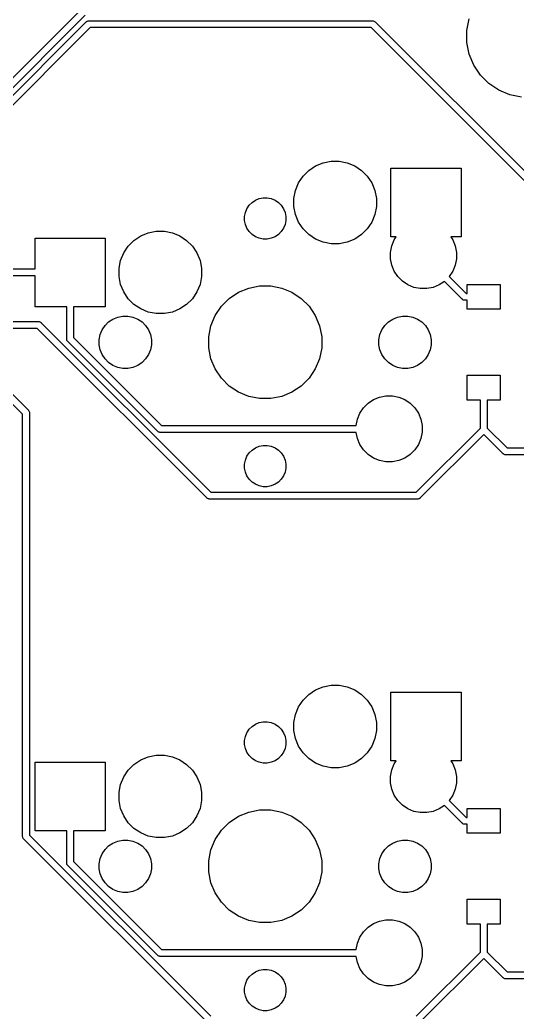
# Model space of a CAD drawing. Extents: x 52 to 337, y -160 to -34.
# Drawn here: x 79.99 to 98.05, y -92.62 to -56.54 of the extents above; entities that cross this region are included whole.
import ezdxf

# ---------------------------------------------------------------- set-up
doc = ezdxf.new("R2010")
doc.units = 0
doc.layers.add('BLACK', color=7, linetype='CONTINUOUS')

msp = doc.modelspace()

# ---------------------------------------------------------------- linework, layer by layer
at = {"layer": 'BLACK', "linetype": 'CONTINUOUS'}
for p, q in [((72.2189, -66.1598), (82.2127, -56.166)), ((82.3572, -56.375), (72.3634, -66.3688)), ((72.4053, -66.6098), (82.3991, -56.616)), ((82.3991, -56.616), (82.403, -56.6112)), ((82.403, -56.6112), (82.4078, -56.6073)), ((82.4078, -56.6073), (82.422, -56.5956)), ((82.4078, -56.6073), (82.4078, -56.6073)), ((82.422, -56.5956), (82.4371, -56.5875)), ((82.4371, -56.5875), (82.4438, -56.584)), ((82.4438, -56.584), (82.4673, -56.5768)), ((82.4673, -56.5768), (82.4857, -56.575)), ((82.4857, -56.575), (82.4918, -56.5744)), ((82.4857, -56.575), (82.4857, -56.575)), ((82.4918, -56.5744), (82.498, -56.575)), ((82.498, -56.575), (92.7939, -56.575)), ((92.7939, -56.575), (92.8, -56.5744)), ((92.8, -56.5744), (92.8062, -56.575)), ((92.8062, -56.575), (92.8062, -56.575)), ((92.8062, -56.575), (92.8245, -56.5768)), ((92.8245, -56.5768), (92.8481, -56.584)), ((92.8481, -56.584), (92.8698, -56.5956)), ((92.8698, -56.5956), (92.8889, -56.6112)), ((92.8889, -56.6112), (92.8928, -56.616)), ((92.8928, -56.616), (98.6993, -62.4225)), ((96.225, -56.9333), (96.3095, -56.5083)), ((82.5436, -56.825), (72.5498, -66.8188)), ((92.7483, -56.825), (82.5436, -56.825)), ((98.5548, -62.6316), (92.7483, -56.825)), ((96.225, -57.3667), (96.225, -56.9333)), ((96.3095, -57.7917), (96.225, -57.3667)), ((96.4754, -58.1921), (96.3095, -57.7917)), ((96.7161, -58.5524), (96.4754, -58.1921)), ((97.0226, -58.8589), (96.7161, -58.5524)), ((97.3829, -59.0996), (97.0226, -58.8589)), ((97.7833, -59.2655), (97.3829, -59.0996)), ((98.2083, -59.35), (97.7833, -59.2655)), ((91.0025, -61.7401), (91.2923, -61.6825)), ((91.2923, -61.6825), (91.5877, -61.6825)), ((91.5877, -61.6825), (91.8775, -61.7401)), ((90.2749, -62.2263), (90.4838, -62.0174)), ((90.4838, -62.0174), (90.7295, -61.8532)), ((90.7295, -61.8532), (91.0025, -61.7401)), ((91.8775, -61.7401), (92.1505, -61.8532)), ((92.1505, -61.8532), (92.3962, -62.0174)), ((92.3962, -62.0174), (92.6051, -62.2263)), ((93.467, -64.4325), (93.467, -61.9325)), ((93.467, -61.9325), (96.017, -61.9325)), ((96.017, -61.9325), (96.017, -64.4325)), ((90.1107, -62.472), (90.2749, -62.2263)), ((92.6051, -62.2263), (92.7693, -62.472)), ((89.94, -63.0348), (89.9976, -62.745)), ((89.9976, -62.745), (90.1107, -62.472)), ((92.7693, -62.472), (92.8824, -62.745)), ((92.8824, -62.745), (92.94, -63.0348)), ((88.4219, -63.1799), (88.5447, -63.0979)), ((88.5447, -63.0979), (88.6812, -63.0413)), ((88.6812, -63.0413), (88.8261, -63.0125)), ((88.8261, -63.0125), (88.9739, -63.0125)), ((88.9739, -63.0125), (89.1188, -63.0413)), ((89.1188, -63.0413), (89.2553, -63.0979)), ((89.2553, -63.0979), (89.3781, -63.1799)), ((89.94, -63.3302), (89.94, -63.0348)), ((92.94, -63.0348), (92.94, -63.3302)), ((88.1788, -63.5437), (88.2354, -63.4072)), ((88.2354, -63.4072), (88.3174, -63.2844)), ((88.3174, -63.2844), (88.4219, -63.1799)), ((89.3781, -63.1799), (89.4826, -63.2844)), ((89.4826, -63.2844), (89.5646, -63.4072)), ((89.5646, -63.4072), (89.6212, -63.5437)), ((89.9976, -63.62), (89.94, -63.3302)), ((92.94, -63.3302), (92.8824, -63.62)), ((88.15, -63.6886), (88.1788, -63.5437)), ((88.15, -63.8364), (88.15, -63.6886)), ((88.1788, -63.9813), (88.15, -63.8364)), ((89.6212, -63.5437), (89.65, -63.6886)), ((89.65, -63.8364), (89.6212, -63.9813)), ((89.65, -63.6886), (89.65, -63.8364)), ((90.1107, -63.893), (89.9976, -63.62)), ((92.8824, -63.62), (92.7693, -63.893)), ((88.2354, -64.1178), (88.1788, -63.9813)), ((88.3174, -64.2406), (88.2354, -64.1178)), ((89.5646, -64.1178), (89.4826, -64.2406)), ((89.6212, -63.9813), (89.5646, -64.1178)), ((90.2749, -64.1387), (90.1107, -63.893)), ((90.4838, -64.3476), (90.2749, -64.1387)), ((92.6051, -64.1387), (92.3962, -64.3476)), ((92.7693, -63.893), (92.6051, -64.1387)), ((80.54, -65.5975), (80.54, -64.4725)), ((80.54, -64.4725), (83.09, -64.4725)), ((83.09, -64.4725), (83.09, -66.9725)), ((83.9249, -64.7663), (84.1338, -64.5574)), ((84.1338, -64.5574), (84.3795, -64.3932)), ((84.3795, -64.3932), (84.6525, -64.2801)), ((84.6525, -64.2801), (84.9423, -64.2225)), ((84.9423, -64.2225), (85.2377, -64.2225)), ((85.2377, -64.2225), (85.5275, -64.2801)), ((85.5275, -64.2801), (85.8005, -64.3932)), ((85.8005, -64.3932), (86.0462, -64.5574)), ((86.0462, -64.5574), (86.2551, -64.7663)), ((88.4219, -64.3451), (88.3174, -64.2406)), ((88.5447, -64.4271), (88.4219, -64.3451)), ((88.6812, -64.4837), (88.5447, -64.4271)), ((88.8261, -64.5125), (88.6812, -64.4837)), ((88.9739, -64.5125), (88.8261, -64.5125)), ((89.1188, -64.4837), (88.9739, -64.5125)), ((89.2553, -64.4271), (89.1188, -64.4837)), ((89.3781, -64.3451), (89.2553, -64.4271)), ((89.4826, -64.2406), (89.3781, -64.3451)), ((90.7295, -64.5118), (90.4838, -64.3476)), ((91.0025, -64.6249), (90.7295, -64.5118)), ((92.1505, -64.5118), (91.8775, -64.6249)), ((92.3962, -64.3476), (92.1505, -64.5118)), ((93.6611, -64.4325), (93.467, -64.4325)), ((93.4961, -64.7625), (93.5866, -64.5441)), ((93.5866, -64.5441), (93.6611, -64.4325)), ((96.017, -64.4325), (95.6389, -64.4325)), ((95.6389, -64.4325), (95.7134, -64.5441)), ((95.7134, -64.5441), (95.8039, -64.7625)), ((83.7607, -65.012), (83.9249, -64.7663)), ((86.2551, -64.7663), (86.4193, -65.012)), ((91.2923, -64.6825), (91.0025, -64.6249)), ((91.5877, -64.6825), (91.2923, -64.6825)), ((91.8775, -64.6249), (91.5877, -64.6825)), ((93.45, -64.9943), (93.4961, -64.7625)), ((95.8039, -64.7625), (95.85, -64.9943)), ((83.59, -65.5748), (83.6476, -65.285)), ((83.6476, -65.285), (83.7607, -65.012)), ((86.4193, -65.012), (86.5324, -65.285)), ((86.5324, -65.285), (86.59, -65.5748)), ((93.45, -65.2307), (93.45, -64.9943)), ((93.4961, -65.4625), (93.45, -65.2307)), ((95.85, -65.2307), (95.8039, -65.4625)), ((95.85, -64.9943), (95.85, -65.2307)), ((74.1119, -65.5975), (80.54, -65.5975)), ((83.59, -65.8702), (83.59, -65.5748)), ((86.59, -65.5748), (86.59, -65.8702)), ((93.5866, -65.6809), (93.4961, -65.4625)), ((95.8039, -65.4625), (95.7134, -65.6809)), ((80.54, -65.8475), (74.1576, -65.8475)), ((80.54, -66.9725), (80.54, -65.8475)), ((83.6476, -66.16), (83.59, -65.8702)), ((86.59, -65.8702), (86.5324, -66.16)), ((93.7179, -65.8775), (93.5866, -65.6809)), ((93.885, -66.0446), (93.7179, -65.8775)), ((95.7134, -65.6809), (95.586, -65.8717)), ((95.586, -65.8717), (96.2018, -66.4875)), ((83.7607, -66.433), (83.6476, -66.16)), ((86.5324, -66.16), (86.4193, -66.433)), ((87.929, -66.4458), (88.302, -66.2913)), ((88.302, -66.2913), (88.6981, -66.2125)), ((88.6981, -66.2125), (89.1019, -66.2125)), ((89.1019, -66.2125), (89.498, -66.2913)), ((89.498, -66.2913), (89.871, -66.4458)), ((94.0816, -66.1759), (93.885, -66.0446)), ((94.3, -66.2664), (94.0816, -66.1759)), ((94.5318, -66.3125), (94.3, -66.2664)), ((94.7682, -66.3125), (94.5318, -66.3125)), ((95, -66.2664), (94.7682, -66.3125)), ((95.2184, -66.1759), (95, -66.2664)), ((95.4092, -66.0485), (95.2184, -66.1759)), ((96.0573, -66.6966), (95.4092, -66.0485)), ((96.2375, -66.4875), (96.2375, -66.1625)), ((96.2375, -66.1625), (97.4375, -66.1625)), ((97.4375, -66.1625), (97.4375, -67.0625)), ((83.9249, -66.6787), (83.7607, -66.433)), ((84.1338, -66.8876), (83.9249, -66.6787)), ((86.2551, -66.6787), (86.0462, -66.8876)), ((86.4193, -66.433), (86.2551, -66.6787)), ((87.3077, -66.9557), (87.5932, -66.6702)), ((87.5932, -66.6702), (87.929, -66.4458)), ((89.871, -66.4458), (90.2068, -66.6702)), ((90.2068, -66.6702), (90.4923, -66.9557)), ((96.0612, -66.7013), (96.0573, -66.6966)), ((96.0659, -66.7052), (96.0612, -66.7013)), ((96.0721, -66.7103), (96.0659, -66.7052)), ((96.0659, -66.7052), (96.0659, -66.7052)), ((96.0802, -66.7169), (96.0721, -66.7103)), ((96.1019, -66.7285), (96.0802, -66.7169)), ((96.1255, -66.7357), (96.1019, -66.7285)), ((96.1439, -66.7375), (96.1255, -66.7357)), ((96.15, -66.7381), (96.1439, -66.7375)), ((96.1439, -66.7375), (96.1439, -66.7375)), ((96.1561, -66.7375), (96.15, -66.7381)), ((96.2375, -66.7375), (96.1561, -66.7375)), ((96.2018, -66.4875), (96.2375, -66.4875)), ((96.2375, -67.0625), (96.2375, -66.7375)), ((81.69, -66.9725), (80.54, -66.9725)), ((81.69, -68.1384), (81.69, -66.9725)), ((83.09, -66.9725), (81.94, -66.9725)), ((81.94, -66.9725), (81.94, -68.0927)), ((84.3795, -67.0518), (84.1338, -66.8876)), ((84.6525, -67.1649), (84.3795, -67.0518)), ((85.8005, -67.0518), (85.5275, -67.1649)), ((86.0462, -66.8876), (85.8005, -67.0518)), ((87.0833, -67.2915), (87.3077, -66.9557)), ((90.4923, -66.9557), (90.7167, -67.2915)), ((97.4375, -67.0625), (96.2375, -67.0625)), ((83.2144, -67.5246), (83.37, -67.4206)), ((83.37, -67.4206), (83.5429, -67.349)), ((83.5429, -67.349), (83.7264, -67.3125)), ((83.7264, -67.3125), (83.9136, -67.3125)), ((83.9136, -67.3125), (84.0971, -67.349)), ((84.0971, -67.349), (84.27, -67.4206)), ((84.27, -67.4206), (84.4256, -67.5246)), ((84.9423, -67.2225), (84.6525, -67.1649)), ((85.2377, -67.2225), (84.9423, -67.2225)), ((85.5275, -67.1649), (85.2377, -67.2225)), ((86.9288, -67.6645), (87.0833, -67.2915)), ((90.7167, -67.2915), (90.8712, -67.6645)), ((93.3744, -67.5246), (93.53, -67.4206)), ((93.53, -67.4206), (93.7029, -67.349)), ((93.7029, -67.349), (93.8864, -67.3125)), ((93.8864, -67.3125), (94.0736, -67.3125)), ((94.0736, -67.3125), (94.2571, -67.349)), ((94.2571, -67.349), (94.43, -67.4206)), ((94.43, -67.4206), (94.5856, -67.5246)), ((80.6171, -67.7598), (57.9862, -67.7598)), ((58.0319, -67.5098), (80.6628, -67.5098)), ((86.7789, -73.9216), (80.6171, -67.7598)), ((80.6628, -67.5098), (80.6689, -67.5092)), ((80.6689, -67.5092), (80.675, -67.5098)), ((80.675, -67.5098), (80.675, -67.5098)), ((80.675, -67.5098), (80.6934, -67.5116)), ((80.6934, -67.5116), (80.7169, -67.5187)), ((80.7169, -67.5187), (80.7387, -67.5304)), ((80.7387, -67.5304), (80.7577, -67.546)), ((80.7577, -67.546), (80.7616, -67.5507)), ((80.7616, -67.5507), (86.9234, -73.7125)), ((82.9065, -67.9854), (82.9781, -67.8125)), ((82.9781, -67.8125), (83.0821, -67.6569)), ((83.0821, -67.6569), (83.2144, -67.5246)), ((84.4256, -67.5246), (84.5579, -67.6569)), ((84.5579, -67.6569), (84.6619, -67.8125)), ((84.6619, -67.8125), (84.7335, -67.9854)), ((86.85, -68.0606), (86.9288, -67.6645)), ((90.8712, -67.6645), (90.95, -68.0606)), ((93.0665, -67.9854), (93.1381, -67.8125)), ((93.1381, -67.8125), (93.2421, -67.6569)), ((93.2421, -67.6569), (93.3744, -67.5246)), ((94.5856, -67.5246), (94.7179, -67.6569)), ((94.7179, -67.6569), (94.8219, -67.8125)), ((94.8219, -67.8125), (94.8935, -67.9854)), ((77.5639, -68.0008), (80.2991, -70.7359)), ((81.6894, -68.1445), (81.69, -68.1384)), ((81.69, -68.1506), (81.6894, -68.1445)), ((81.6918, -68.169), (81.69, -68.1506)), ((81.69, -68.1506), (81.69, -68.1506)), ((81.699, -68.1926), (81.6918, -68.169)), ((81.94, -68.0927), (85.1348, -71.2875)), ((82.87, -68.1689), (82.9065, -67.9854)), ((82.87, -68.3561), (82.87, -68.1689)), ((84.7335, -67.9854), (84.77, -68.1689)), ((84.77, -68.1689), (84.77, -68.3561)), ((86.85, -68.4644), (86.85, -68.0606)), ((90.95, -68.0606), (90.95, -68.4644)), ((93.03, -68.1689), (93.0665, -67.9854)), ((93.03, -68.3561), (93.03, -68.1689)), ((94.8935, -67.9854), (94.93, -68.1689)), ((94.93, -68.1689), (94.93, -68.3561)), ((80.09, -70.8804), (77.4194, -68.2098)), ((81.7106, -68.2143), (81.699, -68.1926)), ((81.7262, -68.2333), (81.7106, -68.2143)), ((81.731, -68.2372), (81.7262, -68.2333)), ((84.9903, -71.4966), (81.731, -68.2372)), ((82.9065, -68.5396), (82.87, -68.3561)), ((82.9781, -68.7125), (82.9065, -68.5396)), ((84.7335, -68.5396), (84.6619, -68.7125)), ((84.77, -68.3561), (84.7335, -68.5396)), ((86.9288, -68.8605), (86.85, -68.4644)), ((90.95, -68.4644), (90.8712, -68.8605)), ((93.0665, -68.5396), (93.03, -68.3561)), ((93.1381, -68.7125), (93.0665, -68.5396)), ((94.8935, -68.5396), (94.8219, -68.7125)), ((94.93, -68.3561), (94.8935, -68.5396)), ((83.0821, -68.8681), (82.9781, -68.7125)), ((83.2144, -69.0004), (83.0821, -68.8681)), ((84.5579, -68.8681), (84.4256, -69.0004)), ((84.6619, -68.7125), (84.5579, -68.8681)), ((87.0833, -69.2335), (86.9288, -68.8605)), ((90.8712, -68.8605), (90.7167, -69.2335)), ((93.2421, -68.8681), (93.1381, -68.7125)), ((93.3744, -69.0004), (93.2421, -68.8681)), ((94.7179, -68.8681), (94.5856, -69.0004)), ((94.8219, -68.7125), (94.7179, -68.8681)), ((83.37, -69.1044), (83.2144, -69.0004)), ((83.5429, -69.176), (83.37, -69.1044)), ((83.7264, -69.2125), (83.5429, -69.176)), ((83.9136, -69.2125), (83.7264, -69.2125)), ((84.0971, -69.176), (83.9136, -69.2125)), ((84.27, -69.1044), (84.0971, -69.176)), ((84.4256, -69.0004), (84.27, -69.1044)), ((87.3077, -69.5693), (87.0833, -69.2335)), ((90.7167, -69.2335), (90.4923, -69.5693)), ((93.53, -69.1044), (93.3744, -69.0004)), ((93.7029, -69.176), (93.53, -69.1044)), ((93.8864, -69.2125), (93.7029, -69.176)), ((94.0736, -69.2125), (93.8864, -69.2125)), ((94.2571, -69.176), (94.0736, -69.2125)), ((94.43, -69.1044), (94.2571, -69.176)), ((94.5856, -69.0004), (94.43, -69.1044)), ((87.5932, -69.8548), (87.3077, -69.5693)), ((90.4923, -69.5693), (90.2068, -69.8548)), ((96.2375, -70.3625), (96.2375, -69.4625)), ((96.2375, -69.4625), (97.4375, -69.4625)), ((97.4375, -69.4625), (97.4375, -70.3625)), ((87.929, -70.0792), (87.5932, -69.8548)), ((90.2068, -69.8548), (89.871, -70.0792)), ((88.302, -70.2337), (87.929, -70.0792)), ((88.6981, -70.3125), (88.302, -70.2337)), ((89.1019, -70.3125), (88.6981, -70.3125)), ((89.498, -70.2337), (89.1019, -70.3125)), ((89.871, -70.0792), (89.498, -70.2337)), ((92.8316, -70.3491), (93.05, -70.2586)), ((93.05, -70.2586), (93.2818, -70.2125)), ((93.2818, -70.2125), (93.5182, -70.2125)), ((93.5182, -70.2125), (93.75, -70.2586)), ((93.75, -70.2586), (93.9684, -70.3491)), ((92.3366, -70.8441), (92.4679, -70.6475)), ((92.4679, -70.6475), (92.635, -70.4804)), ((92.635, -70.4804), (92.8316, -70.3491)), ((93.9684, -70.3491), (94.165, -70.4804)), ((94.165, -70.4804), (94.3321, -70.6475)), ((94.3321, -70.6475), (94.4634, -70.8441)), ((96.7125, -70.3625), (96.2375, -70.3625)), ((96.7125, -71.3857), (96.7125, -70.3625)), ((97.4375, -70.3625), (96.9625, -70.3625)), ((96.9625, -70.3625), (96.9625, -71.3857)), ((80.09, -86.2248), (80.09, -70.8804)), ((80.2991, -70.7359), (80.3038, -70.7398)), ((80.3038, -70.7398), (80.3077, -70.7445)), ((80.3077, -70.7445), (80.3077, -70.7445)), ((80.3077, -70.7445), (80.3194, -70.7588)), ((80.3194, -70.7588), (80.331, -70.7805)), ((80.331, -70.7805), (80.3382, -70.8041)), ((80.3382, -70.8041), (80.3406, -70.8286)), ((80.3406, -70.8286), (80.34, -70.8347)), ((80.34, -70.8347), (80.34, -86.1791)), ((92.2014, -71.2875), (92.2461, -71.0625)), ((92.2461, -71.0625), (92.3366, -70.8441)), ((94.4634, -70.8441), (94.5539, -71.0625)), ((94.5539, -71.0625), (94.6, -71.2943)), ((85.1348, -71.2875), (92.2014, -71.2875)), ((94.3857, -73.7125), (96.7125, -71.3857)), ((94.6, -71.2943), (94.6, -71.5307)), ((96.9625, -71.3857), (97.683, -72.1063)), ((84.9942, -71.5013), (84.9903, -71.4966)), ((84.9989, -71.5052), (84.9942, -71.5013)), ((85.0132, -71.5169), (84.9989, -71.5052)), ((84.9989, -71.5052), (84.9989, -71.5052)), ((85.0308, -71.5263), (85.0132, -71.5169)), ((85.0349, -71.5285), (85.0308, -71.5263)), ((85.0585, -71.5357), (85.0349, -71.5285)), ((85.0769, -71.5375), (85.0585, -71.5357)), ((85.083, -71.5381), (85.0769, -71.5375)), ((85.0769, -71.5375), (85.0769, -71.5375)), ((85.0891, -71.5375), (85.083, -71.5381)), ((92.2014, -71.5375), (85.0891, -71.5375)), ((92.2461, -71.7625), (92.2014, -71.5375)), ((92.3366, -71.9809), (92.2461, -71.7625)), ((94.5539, -71.7625), (94.4634, -71.9809)), ((96.8375, -71.6143), (94.5302, -73.9215)), ((94.6, -71.5307), (94.5539, -71.7625)), ((97.5385, -72.3153), (96.8375, -71.6143)), ((88.4219, -72.1799), (88.5447, -72.0979)), ((88.5447, -72.0979), (88.6812, -72.0413)), ((88.6812, -72.0413), (88.8261, -72.0125)), ((88.8261, -72.0125), (88.9739, -72.0125)), ((88.9739, -72.0125), (89.1188, -72.0413)), ((89.1188, -72.0413), (89.2553, -72.0979)), ((89.2553, -72.0979), (89.3781, -72.1799)), ((92.4679, -72.1775), (92.3366, -71.9809)), ((94.4634, -71.9809), (94.3321, -72.1775)), ((97.683, -72.1063), (111.867, -72.1063)), ((88.1788, -72.5437), (88.2354, -72.4072)), ((88.2354, -72.4072), (88.3174, -72.2844)), ((88.3174, -72.2844), (88.4219, -72.1799)), ((89.3781, -72.1799), (89.4826, -72.2844)), ((89.4826, -72.2844), (89.5646, -72.4072)), ((89.5646, -72.4072), (89.6212, -72.5437)), ((92.635, -72.3446), (92.4679, -72.1775)), ((92.8316, -72.4759), (92.635, -72.3446)), ((93.05, -72.5664), (92.8316, -72.4759)), ((93.9684, -72.4759), (93.75, -72.5664)), ((94.165, -72.3446), (93.9684, -72.4759)), ((94.3321, -72.1775), (94.165, -72.3446)), ((97.5424, -72.3201), (97.5385, -72.3153)), ((97.5472, -72.324), (97.5424, -72.3201)), ((97.5615, -72.3357), (97.5472, -72.324)), ((97.5832, -72.3473), (97.5615, -72.3357)), ((97.6067, -72.3544), (97.5832, -72.3473)), ((97.6251, -72.3563), (97.6067, -72.3544)), ((97.6312, -72.3569), (97.6251, -72.3563)), ((97.6251, -72.3563), (97.6251, -72.3563)), ((97.6374, -72.3563), (97.6312, -72.3569)), ((111.913, -72.3563), (97.6374, -72.3563)), ((88.15, -72.6886), (88.1788, -72.5437)), ((88.15, -72.8364), (88.15, -72.6886)), ((88.1788, -72.9813), (88.15, -72.8364)), ((89.6212, -72.5437), (89.65, -72.6886)), ((89.65, -72.8364), (89.6212, -72.9813)), ((89.65, -72.6886), (89.65, -72.8364)), ((93.2818, -72.6125), (93.05, -72.5664)), ((93.5182, -72.6125), (93.2818, -72.6125)), ((93.75, -72.5664), (93.5182, -72.6125)), ((88.2354, -73.1178), (88.1788, -72.9813)), ((88.3174, -73.2406), (88.2354, -73.1178)), ((89.5646, -73.1178), (89.4826, -73.2406)), ((89.6212, -72.9813), (89.5646, -73.1178)), ((88.4219, -73.3451), (88.3174, -73.2406)), ((88.5447, -73.4271), (88.4219, -73.3451)), ((88.6812, -73.4837), (88.5447, -73.4271)), ((88.8261, -73.5125), (88.6812, -73.4837)), ((88.9739, -73.5125), (88.8261, -73.5125)), ((89.1188, -73.4837), (88.9739, -73.5125)), ((89.2553, -73.4271), (89.1188, -73.4837)), ((89.3781, -73.3451), (89.2553, -73.4271)), ((89.4826, -73.2406), (89.3781, -73.3451)), ((86.7828, -73.9263), (86.7789, -73.9216)), ((86.7875, -73.9302), (86.7828, -73.9263)), ((86.7993, -73.9399), (86.7875, -73.9302)), ((86.7875, -73.9302), (86.7875, -73.9302)), ((86.8018, -73.9419), (86.7993, -73.9399)), ((86.8235, -73.9535), (86.8018, -73.9419)), ((86.8471, -73.9607), (86.8235, -73.9535)), ((86.9234, -73.7125), (94.3857, -73.7125)), ((94.4856, -73.9535), (94.462, -73.9607)), ((94.5073, -73.9419), (94.4856, -73.9535)), ((94.5263, -73.9263), (94.5073, -73.9419)), ((94.5302, -73.9215), (94.5263, -73.9263)), ((86.8655, -73.9625), (86.8471, -73.9607)), ((86.8716, -73.9631), (86.8655, -73.9625)), ((86.8655, -73.9625), (86.8655, -73.9625)), ((86.8777, -73.9625), (86.8716, -73.9631)), ((94.4314, -73.9625), (86.8777, -73.9625)), ((94.4375, -73.9631), (94.4314, -73.9625)), ((94.4436, -73.9625), (94.4375, -73.9631)), ((94.462, -73.9607), (94.4436, -73.9625)), ((94.4436, -73.9625), (94.4436, -73.9625)), ((90.7295, -80.9032), (91.0025, -80.7901)), ((91.0025, -80.7901), (91.2923, -80.7325)), ((91.2923, -80.7325), (91.5877, -80.7325)), ((91.5877, -80.7325), (91.8775, -80.7901)), ((91.8775, -80.7901), (92.1505, -80.9032)), ((90.2749, -81.2763), (90.4838, -81.0674)), ((90.4838, -81.0674), (90.7295, -80.9032)), ((92.1505, -80.9032), (92.3962, -81.0674)), ((92.3962, -81.0674), (92.6051, -81.2763)), ((93.467, -83.4825), (93.467, -80.9825)), ((93.467, -80.9825), (96.017, -80.9825)), ((96.017, -80.9825), (96.017, -83.4825)), ((89.9976, -81.795), (90.1107, -81.522)), ((90.1107, -81.522), (90.2749, -81.2763)), ((92.6051, -81.2763), (92.7693, -81.522)), ((92.7693, -81.522), (92.8824, -81.795)), ((89.94, -82.0848), (89.9976, -81.795)), ((92.8824, -81.795), (92.94, -82.0848)), ((88.3174, -82.3344), (88.4219, -82.2299)), ((88.4219, -82.2299), (88.5447, -82.1479)), ((88.5447, -82.1479), (88.6812, -82.0913)), ((88.6812, -82.0913), (88.8261, -82.0625)), ((88.8261, -82.0625), (88.9739, -82.0625)), ((88.9739, -82.0625), (89.1188, -82.0913)), ((89.1188, -82.0913), (89.2553, -82.1479)), ((89.2553, -82.1479), (89.3781, -82.2299)), ((89.3781, -82.2299), (89.4826, -82.3344)), ((89.94, -82.3802), (89.94, -82.0848)), ((92.94, -82.0848), (92.94, -82.3802)), ((88.15, -82.7386), (88.1788, -82.5937)), ((88.1788, -82.5937), (88.2354, -82.4572)), ((88.2354, -82.4572), (88.3174, -82.3344)), ((89.4826, -82.3344), (89.5646, -82.4572)), ((89.5646, -82.4572), (89.6212, -82.5937)), ((89.6212, -82.5937), (89.65, -82.7386)), ((89.9976, -82.67), (89.94, -82.3802)), ((92.94, -82.3802), (92.8824, -82.67)), ((88.15, -82.8864), (88.15, -82.7386)), ((88.1788, -83.0313), (88.15, -82.8864)), ((89.65, -82.8864), (89.6212, -83.0313)), ((89.65, -82.7386), (89.65, -82.8864)), ((90.1107, -82.943), (89.9976, -82.67)), ((90.2749, -83.1887), (90.1107, -82.943)), ((92.7693, -82.943), (92.6051, -83.1887)), ((92.8824, -82.67), (92.7693, -82.943)), ((84.3795, -83.4432), (84.6525, -83.3301)), ((84.6525, -83.3301), (84.9423, -83.2725)), ((84.9423, -83.2725), (85.2377, -83.2725)), ((85.2377, -83.2725), (85.5275, -83.3301)), ((85.5275, -83.3301), (85.8005, -83.4432)), ((88.2354, -83.1678), (88.1788, -83.0313)), ((88.3174, -83.2906), (88.2354, -83.1678)), ((88.4219, -83.3951), (88.3174, -83.2906)), ((89.4826, -83.2906), (89.3781, -83.3951)), ((89.5646, -83.1678), (89.4826, -83.2906)), ((89.6212, -83.0313), (89.5646, -83.1678)), ((90.4838, -83.3976), (90.2749, -83.1887)), ((92.6051, -83.1887), (92.3962, -83.3976)), ((80.54, -86.0225), (80.54, -83.5225)), ((80.54, -83.5225), (83.09, -83.5225)), ((83.09, -83.5225), (83.09, -86.0225)), ((83.9249, -83.8163), (84.1338, -83.6074)), ((84.1338, -83.6074), (84.3795, -83.4432)), ((85.8005, -83.4432), (86.0462, -83.6074)), ((86.0462, -83.6074), (86.2551, -83.8163)), ((88.5447, -83.4771), (88.4219, -83.3951)), ((88.6812, -83.5337), (88.5447, -83.4771)), ((88.8261, -83.5625), (88.6812, -83.5337)), ((88.9739, -83.5625), (88.8261, -83.5625)), ((89.1188, -83.5337), (88.9739, -83.5625)), ((89.2553, -83.4771), (89.1188, -83.5337)), ((89.3781, -83.3951), (89.2553, -83.4771)), ((90.7295, -83.5618), (90.4838, -83.3976)), ((91.0025, -83.6749), (90.7295, -83.5618)), ((91.2923, -83.7325), (91.0025, -83.6749)), ((91.8775, -83.6749), (91.5877, -83.7325)), ((92.1505, -83.5618), (91.8775, -83.6749)), ((92.3962, -83.3976), (92.1505, -83.5618)), ((93.6611, -83.4825), (93.467, -83.4825)), ((93.4961, -83.8125), (93.5866, -83.5941)), ((93.5866, -83.5941), (93.6611, -83.4825)), ((96.017, -83.4825), (95.6389, -83.4825)), ((95.6389, -83.4825), (95.7134, -83.5941)), ((95.7134, -83.5941), (95.8039, -83.8125)), ((83.7607, -84.062), (83.9249, -83.8163)), ((86.2551, -83.8163), (86.4193, -84.062)), ((91.5877, -83.7325), (91.2923, -83.7325)), ((93.45, -84.0443), (93.4961, -83.8125)), ((93.45, -84.2807), (93.45, -84.0443)), ((95.8039, -83.8125), (95.85, -84.0443)), ((95.85, -84.0443), (95.85, -84.2807)), ((83.59, -84.6248), (83.6476, -84.335)), ((83.6476, -84.335), (83.7607, -84.062)), ((86.4193, -84.062), (86.5324, -84.335)), ((86.5324, -84.335), (86.59, -84.6248)), ((93.4961, -84.5125), (93.45, -84.2807)), ((95.85, -84.2807), (95.8039, -84.5125)), ((83.59, -84.9202), (83.59, -84.6248)), ((86.59, -84.6248), (86.59, -84.9202)), ((93.5866, -84.7309), (93.4961, -84.5125)), ((93.7179, -84.9275), (93.5866, -84.7309)), ((95.7134, -84.7309), (95.586, -84.9217)), ((95.8039, -84.5125), (95.7134, -84.7309)), ((83.6476, -85.21), (83.59, -84.9202)), ((86.59, -84.9202), (86.5324, -85.21)), ((93.885, -85.0946), (93.7179, -84.9275)), ((94.0816, -85.2259), (93.885, -85.0946)), ((95.4092, -85.0985), (95.2184, -85.2259)), ((96.0573, -85.7466), (95.4092, -85.0985)), ((95.586, -84.9217), (96.2018, -85.5375)), ((83.7607, -85.483), (83.6476, -85.21)), ((83.9249, -85.7287), (83.7607, -85.483)), ((86.4193, -85.483), (86.2551, -85.7287)), ((86.5324, -85.21), (86.4193, -85.483)), ((87.5932, -85.7202), (87.929, -85.4958)), ((87.929, -85.4958), (88.302, -85.3413)), ((88.302, -85.3413), (88.6981, -85.2625)), ((88.6981, -85.2625), (89.1019, -85.2625)), ((89.1019, -85.2625), (89.498, -85.3413)), ((89.498, -85.3413), (89.871, -85.4958)), ((89.871, -85.4958), (90.2068, -85.7202)), ((94.3, -85.3164), (94.0816, -85.2259)), ((94.5318, -85.3625), (94.3, -85.3164)), ((94.7682, -85.3625), (94.5318, -85.3625)), ((95, -85.3164), (94.7682, -85.3625)), ((95.2184, -85.2259), (95, -85.3164)), ((96.2375, -85.5375), (96.2375, -85.2125)), ((96.2375, -85.2125), (97.4375, -85.2125)), ((97.4375, -85.2125), (97.4375, -86.1125)), ((84.1338, -85.9376), (83.9249, -85.7287)), ((86.2551, -85.7287), (86.0462, -85.9376)), ((87.3077, -86.0057), (87.5932, -85.7202)), ((90.2068, -85.7202), (90.4923, -86.0057)), ((96.0612, -85.7513), (96.0573, -85.7466)), ((96.0659, -85.7552), (96.0612, -85.7513)), ((96.0754, -85.763), (96.0659, -85.7552)), ((96.0659, -85.7552), (96.0659, -85.7552)), ((96.0802, -85.7669), (96.0754, -85.763)), ((96.1019, -85.7785), (96.0802, -85.7669)), ((96.1255, -85.7857), (96.1019, -85.7785)), ((96.1439, -85.7875), (96.1255, -85.7857)), ((96.15, -85.7881), (96.1439, -85.7875)), ((96.1439, -85.7875), (96.1439, -85.7875)), ((96.1561, -85.7875), (96.15, -85.7881)), ((96.2375, -85.7875), (96.1561, -85.7875)), ((96.2018, -85.5375), (96.2375, -85.5375)), ((96.2375, -86.1125), (96.2375, -85.7875)), ((80.34, -86.1791), (86.9234, -92.7625)), ((81.69, -86.0225), (80.54, -86.0225)), ((81.69, -87.1884), (81.69, -86.0225)), ((83.09, -86.0225), (81.94, -86.0225)), ((81.94, -86.0225), (81.94, -87.1427)), ((84.3795, -86.1018), (84.1338, -85.9376)), ((84.6525, -86.2149), (84.3795, -86.1018)), ((84.9423, -86.2725), (84.6525, -86.2149)), ((85.5275, -86.2149), (85.2377, -86.2725)), ((85.8005, -86.1018), (85.5275, -86.2149)), ((86.0462, -85.9376), (85.8005, -86.1018)), ((87.0833, -86.3415), (87.3077, -86.0057)), ((90.4923, -86.0057), (90.7167, -86.3415)), ((97.4375, -86.1125), (96.2375, -86.1125)), ((80.0894, -86.2309), (80.09, -86.2248)), ((80.0918, -86.2554), (80.0894, -86.2309)), ((80.099, -86.279), (80.0918, -86.2554)), ((80.1106, -86.3007), (80.099, -86.279)), ((80.1198, -86.3119), (80.1106, -86.3007)), ((80.1262, -86.3197), (80.1198, -86.3119)), ((80.1309, -86.3236), (80.1262, -86.3197)), ((86.7789, -92.9716), (80.1309, -86.3236)), ((83.0821, -86.7069), (83.2144, -86.5746)), ((83.2144, -86.5746), (83.37, -86.4706)), ((83.37, -86.4706), (83.5429, -86.399)), ((83.5429, -86.399), (83.7264, -86.3625)), ((83.7264, -86.3625), (83.9136, -86.3625)), ((83.9136, -86.3625), (84.0971, -86.399)), ((84.0971, -86.399), (84.27, -86.4706)), ((84.27, -86.4706), (84.4256, -86.5746)), ((84.4256, -86.5746), (84.5579, -86.7069)), ((85.2377, -86.2725), (84.9423, -86.2725)), ((86.9288, -86.7145), (87.0833, -86.3415)), ((90.7167, -86.3415), (90.8712, -86.7145)), ((93.2421, -86.7069), (93.3744, -86.5746)), ((93.3744, -86.5746), (93.53, -86.4706)), ((93.53, -86.4706), (93.7029, -86.399)), ((93.7029, -86.399), (93.8864, -86.3625)), ((93.8864, -86.3625), (94.0736, -86.3625)), ((94.0736, -86.3625), (94.2571, -86.399)), ((94.2571, -86.399), (94.43, -86.4706)), ((94.43, -86.4706), (94.5856, -86.5746)), ((94.5856, -86.5746), (94.7179, -86.7069)), ((82.9065, -87.0354), (82.9781, -86.8625)), ((82.9781, -86.8625), (83.0821, -86.7069)), ((84.5579, -86.7069), (84.6619, -86.8625)), ((84.6619, -86.8625), (84.7335, -87.0354)), ((86.85, -87.1106), (86.9288, -86.7145)), ((90.8712, -86.7145), (90.95, -87.1106)), ((93.0665, -87.0354), (93.1381, -86.8625)), ((93.1381, -86.8625), (93.2421, -86.7069)), ((94.7179, -86.7069), (94.8219, -86.8625)), ((94.8219, -86.8625), (94.8935, -87.0354)), ((81.6894, -87.1945), (81.69, -87.1884)), ((81.69, -87.2006), (81.6894, -87.1945)), ((81.6918, -87.219), (81.69, -87.2006)), ((81.69, -87.2006), (81.69, -87.2006)), ((81.699, -87.2426), (81.6918, -87.219)), ((81.7106, -87.2643), (81.699, -87.2426)), ((81.7262, -87.2833), (81.7106, -87.2643)), ((81.731, -87.2872), (81.7262, -87.2833)), ((84.9903, -90.5466), (81.731, -87.2872)), ((81.94, -87.1427), (85.1348, -90.3375)), ((82.87, -87.2189), (82.9065, -87.0354)), ((82.87, -87.4061), (82.87, -87.2189)), ((84.7335, -87.0354), (84.77, -87.2189)), ((84.77, -87.2189), (84.77, -87.4061)), ((86.85, -87.5144), (86.85, -87.1106)), ((90.95, -87.1106), (90.95, -87.5144)), ((93.03, -87.2189), (93.0665, -87.0354)), ((93.03, -87.4061), (93.03, -87.2189)), ((94.8935, -87.0354), (94.93, -87.2189)), ((94.93, -87.2189), (94.93, -87.4061)), ((82.9065, -87.5896), (82.87, -87.4061)), ((82.9781, -87.7625), (82.9065, -87.5896)), ((84.7335, -87.5896), (84.6619, -87.7625)), ((84.77, -87.4061), (84.7335, -87.5896)), ((86.9288, -87.9105), (86.85, -87.5144)), ((90.95, -87.5144), (90.8712, -87.9105)), ((93.0665, -87.5896), (93.03, -87.4061)), ((93.1381, -87.7625), (93.0665, -87.5896)), ((94.8935, -87.5896), (94.8219, -87.7625)), ((94.93, -87.4061), (94.8935, -87.5896)), ((83.0821, -87.9181), (82.9781, -87.7625)), ((83.2144, -88.0504), (83.0821, -87.9181)), ((84.5579, -87.9181), (84.4256, -88.0504)), ((84.6619, -87.7625), (84.5579, -87.9181)), ((87.0833, -88.2835), (86.9288, -87.9105)), ((90.8712, -87.9105), (90.7167, -88.2835)), ((93.2421, -87.9181), (93.1381, -87.7625)), ((93.3744, -88.0504), (93.2421, -87.9181)), ((94.7179, -87.9181), (94.5856, -88.0504)), ((94.8219, -87.7625), (94.7179, -87.9181)), ((83.37, -88.1544), (83.2144, -88.0504)), ((83.5429, -88.226), (83.37, -88.1544)), ((83.7264, -88.2625), (83.5429, -88.226)), ((83.9136, -88.2625), (83.7264, -88.2625)), ((84.0971, -88.226), (83.9136, -88.2625)), ((84.27, -88.1544), (84.0971, -88.226)), ((84.4256, -88.0504), (84.27, -88.1544)), ((87.3077, -88.6193), (87.0833, -88.2835)), ((90.7167, -88.2835), (90.4923, -88.6193)), ((93.53, -88.1544), (93.3744, -88.0504)), ((93.7029, -88.226), (93.53, -88.1544)), ((93.8864, -88.2625), (93.7029, -88.226)), ((94.0736, -88.2625), (93.8864, -88.2625)), ((94.2571, -88.226), (94.0736, -88.2625)), ((94.43, -88.1544), (94.2571, -88.226)), ((94.5856, -88.0504), (94.43, -88.1544)), ((87.5932, -88.9048), (87.3077, -88.6193)), ((90.4923, -88.6193), (90.2068, -88.9048)), ((96.2375, -89.4125), (96.2375, -88.5125)), ((96.2375, -88.5125), (97.4375, -88.5125)), ((97.4375, -88.5125), (97.4375, -89.4125)), ((87.929, -89.1292), (87.5932, -88.9048)), ((90.2068, -88.9048), (89.871, -89.1292)), ((88.302, -89.2837), (87.929, -89.1292)), ((88.6981, -89.3625), (88.302, -89.2837)), ((89.1019, -89.3625), (88.6981, -89.3625)), ((89.498, -89.2837), (89.1019, -89.3625)), ((89.871, -89.1292), (89.498, -89.2837)), ((92.635, -89.5304), (92.8316, -89.3991)), ((92.8316, -89.3991), (93.05, -89.3086)), ((93.05, -89.3086), (93.2818, -89.2625)), ((93.2818, -89.2625), (93.5182, -89.2625)), ((93.5182, -89.2625), (93.75, -89.3086)), ((93.75, -89.3086), (93.9684, -89.3991)), ((93.9684, -89.3991), (94.165, -89.5304)), ((96.7125, -89.4125), (96.2375, -89.4125)), ((96.7125, -90.4357), (96.7125, -89.4125)), ((97.4375, -89.4125), (96.9625, -89.4125)), ((96.9625, -89.4125), (96.9625, -90.4357)), ((92.3366, -89.8941), (92.4679, -89.6975)), ((92.4679, -89.6975), (92.635, -89.5304)), ((94.165, -89.5304), (94.3321, -89.6975)), ((94.3321, -89.6975), (94.4634, -89.8941)), ((92.2014, -90.3375), (92.2461, -90.1125)), ((92.2461, -90.1125), (92.3366, -89.8941)), ((94.4634, -89.8941), (94.5539, -90.1125)), ((94.5539, -90.1125), (94.6, -90.3443)), ((84.9942, -90.5513), (84.9903, -90.5466)), ((85.1348, -90.3375), (92.2014, -90.3375)), ((94.3857, -92.7625), (96.7125, -90.4357)), ((94.6, -90.3443), (94.6, -90.5807)), ((96.9625, -90.4357), (97.683, -91.1562)), ((84.9989, -90.5552), (84.9942, -90.5513)), ((85.0132, -90.5669), (84.9989, -90.5552)), ((84.9989, -90.5552), (84.9989, -90.5552)), ((85.0308, -90.5763), (85.0132, -90.5669)), ((85.0349, -90.5785), (85.0308, -90.5763)), ((85.0585, -90.5857), (85.0349, -90.5785)), ((85.0769, -90.5875), (85.0585, -90.5857)), ((85.083, -90.5881), (85.0769, -90.5875)), ((85.0769, -90.5875), (85.0769, -90.5875)), ((85.0891, -90.5875), (85.083, -90.5881)), ((92.2014, -90.5875), (85.0891, -90.5875)), ((92.2461, -90.8125), (92.2014, -90.5875)), ((92.3366, -91.0309), (92.2461, -90.8125)), ((94.5539, -90.8125), (94.4634, -91.0309)), ((96.8375, -90.6643), (94.5302, -92.9715)), ((94.6, -90.5807), (94.5539, -90.8125)), ((97.5385, -91.3653), (96.8375, -90.6643)), ((88.3174, -91.3344), (88.4219, -91.2299)), ((88.4219, -91.2299), (88.5447, -91.1479)), ((88.5447, -91.1479), (88.6812, -91.0913)), ((88.6812, -91.0913), (88.8261, -91.0625)), ((88.8261, -91.0625), (88.9739, -91.0625)), ((88.9739, -91.0625), (89.1188, -91.0913)), ((89.1188, -91.0913), (89.2553, -91.1479)), ((89.2553, -91.1479), (89.3781, -91.2299)), ((89.3781, -91.2299), (89.4826, -91.3344)), ((92.4679, -91.2275), (92.3366, -91.0309)), ((92.635, -91.3946), (92.4679, -91.2275)), ((94.3321, -91.2275), (94.165, -91.3946)), ((94.4634, -91.0309), (94.3321, -91.2275)), ((97.683, -91.1562), (111.867, -91.1562)), ((88.15, -91.7386), (88.1788, -91.5937)), ((88.1788, -91.5937), (88.2354, -91.4572)), ((88.2354, -91.4572), (88.3174, -91.3344)), ((89.4826, -91.3344), (89.5646, -91.4572)), ((89.5646, -91.4572), (89.6212, -91.5937)), ((89.6212, -91.5937), (89.65, -91.7386)), ((92.8316, -91.5259), (92.635, -91.3946)), ((93.05, -91.6164), (92.8316, -91.5259)), ((93.2818, -91.6625), (93.05, -91.6164)), ((93.75, -91.6164), (93.5182, -91.6625)), ((93.9684, -91.5259), (93.75, -91.6164)), ((94.165, -91.3946), (93.9684, -91.5259)), ((97.5424, -91.3701), (97.5385, -91.3653)), ((97.5472, -91.374), (97.5424, -91.3701)), ((97.5615, -91.3857), (97.5472, -91.374)), ((97.5832, -91.3973), (97.5615, -91.3857)), ((97.6067, -91.4044), (97.5832, -91.3973)), ((97.6251, -91.4062), (97.6067, -91.4044)), ((97.6312, -91.4069), (97.6251, -91.4062)), ((97.6251, -91.4062), (97.6251, -91.4062)), ((97.6374, -91.4062), (97.6312, -91.4069)), ((111.913, -91.4062), (97.6374, -91.4062)), ((88.15, -91.8864), (88.15, -91.7386)), ((88.1788, -92.0313), (88.15, -91.8864)), ((89.65, -91.8864), (89.6212, -92.0313)), ((89.65, -91.7386), (89.65, -91.8864)), ((93.5182, -91.6625), (93.2818, -91.6625)), ((88.2354, -92.1678), (88.1788, -92.0313)), ((88.3174, -92.2906), (88.2354, -92.1678)), ((88.4219, -92.3951), (88.3174, -92.2906)), ((89.4826, -92.2906), (89.3781, -92.3951)), ((89.5646, -92.1678), (89.4826, -92.2906)), ((89.6212, -92.0313), (89.5646, -92.1678)), ((88.5447, -92.4771), (88.4219, -92.3951)), ((88.6812, -92.5337), (88.5447, -92.4771)), ((88.8261, -92.5625), (88.6812, -92.5337)), ((88.9739, -92.5625), (88.8261, -92.5625)), ((89.1188, -92.5337), (88.9739, -92.5625)), ((89.2553, -92.4771), (89.1188, -92.5337)), ((89.3781, -92.3951), (89.2553, -92.4771))]:
    msp.add_line(p, q, dxfattribs=at)

doc.saveas('drawing.dxf')
